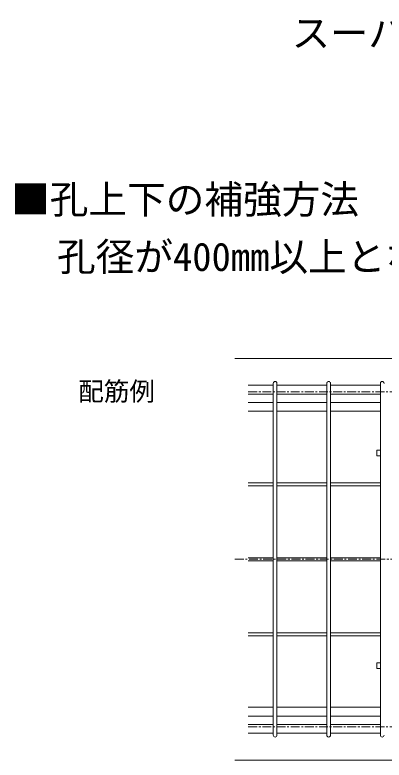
# Model space of a CAD drawing. Units: millimetres, scale not verified. Extents: x -3712 to 3713, y -2625 to 2625.
# Drawn here: x 115 to 533, y 108 to 951 of the extents above; entities that cross this region are included whole.
import ezdxf
from ezdxf.enums import TextEntityAlignment as Align

# ---------------------------------------------------------------- set-up
doc = ezdxf.new("R2010")
doc.units = ezdxf.units.MM
doc.header["$LTSCALE"] = 8
doc.linetypes.add('USER3', pattern=[2, 1.25, -0.25, 0.25, -0.25])
for name, color, linetype, lineweight in [('0-1_2', 7, 'Continuous', 18), ('0-3_4', 7, 'Continuous', 18), ('8-1_SCALE', 7, 'Continuous', 18), ('8-2_TXT1', 7, 'Continuous', 18)]:
    doc.layers.add(name, color=color, linetype=linetype, lineweight=lineweight)
doc.layers.add('0-6_LAY-255', color=7, linetype='Continuous')
doc.layers.add('0-F', color=7, linetype='Continuous')
doc.styles.add('ＭＳ ゴシック', font='')
doc.styles.get('ＭＳ ゴシック').set_extended_font_data('MS Gothic')

# ---------------------------------------------------------------- blocks, each defined once
blk = doc.blocks.new('_U42')
at = {"layer": '0-1_2', "style": 'ＭＳ ゴシック'}
for s, p in [('■孔上下の補強方法', (29616.306, -7933.821)), ('\u3000孔径が400mm以上となるときは、補強計算より求められた補強筋の他、孔上下位置に配筋を行う。', (29624.523, -7998.731))]:
    blk.add_text(s, height=32.07, dxfattribs=at).set_placement(p, align=Align.BOTTOM_LEFT)

msp = doc.modelspace()

# ---------------------------------------------------------------- linework, layer by layer
at = {"layer": '8-1_SCALE'}
for p, q in [((810.601, 562.211), (363.764, 562.211)), ((407.084, 531.917), (378.911, 531.917)), ((407.084, 135.974), (407.084, 534.038)), ((411.326, 135.974), (411.326, 534.038)), ((467.673, 531.917), (411.326, 531.917)), ((467.673, 135.974), (467.673, 534.038)), ((471.914, 135.974), (471.914, 534.038)), ((528.261, 531.917), (471.914, 531.917)), ((528.261, 135.974), (528.261, 534.038)), ((524.322, 452.116), (524.322, 458.478)), ((528.261, 458.478), (524.322, 458.478)), ((528.261, 452.116), (524.322, 452.116)), ((407.084, 421.495), (378.911, 421.495)), ((407.084, 418.163), (378.911, 418.163)), ((467.673, 421.495), (411.326, 421.495)), ((467.673, 418.163), (411.326, 418.163)), ((528.261, 421.495), (471.914, 421.495)), ((528.261, 418.163), (471.914, 418.163)), ((407.084, 336.672), (378.911, 336.672)), ((407.084, 333.339), (378.911, 333.339)), ((467.673, 336.672), (411.326, 336.672)), ((467.673, 333.339), (411.326, 333.339)), ((528.261, 336.672), (471.914, 336.672)), ((528.261, 333.339), (471.914, 333.339)), ((407.084, 251.848), (378.911, 251.848)), ((407.084, 248.516), (378.911, 248.516)), ((467.673, 251.848), (411.326, 251.848)), ((467.673, 248.516), (411.326, 248.516)), ((528.261, 251.848), (471.914, 251.848)), ((528.261, 248.516), (471.914, 248.516)), ((524.322, 217.895), (524.322, 211.534)), ((528.261, 217.895), (524.322, 217.895)), ((528.261, 211.534), (524.322, 211.534)), ((407.084, 138.094), (378.911, 138.094)), ((467.673, 138.094), (411.326, 138.094)), ((528.261, 138.094), (471.914, 138.094)), ((363.764, 107.8), (1155.651, 107.8))]:
    msp.add_line(p, q, dxfattribs=at)
at = {"layer": '8-1_SCALE', "linetype": 'USER3'}
for p, q in [((378.911, 524.552), (1140.504, 524.552)), ((363.764, 335.006), (1155.651, 335.006)), ((378.911, 145.459), (1140.504, 145.459))]:
    msp.add_line(p, q, dxfattribs=at)
at = {"layer": '8-1_SCALE'}
for centre, start, end in [((409.205, 534.038), 0, 180), ((469.793, 534.038), 0, 180), ((530.381, 534.038), 0, 180), ((409.205, 135.974), 180, 0), ((469.793, 135.974), 180, 0), ((530.381, 135.974), 180, 0)]:
    msp.add_arc(centre, 2.121, start, end, dxfattribs=at)
at = {"layer": '8-2_TXT1'}
for p, q in [((378.911, 521.92), (407.084, 521.92)), ((411.326, 521.92), (467.673, 521.92)), ((471.914, 521.92), (528.261, 521.92)), ((378.911, 512.453), (407.084, 512.453)), ((411.326, 512.453), (467.673, 512.453)), ((471.914, 512.453), (528.261, 512.453)), ((378.911, 502.456), (407.084, 502.456)), ((411.326, 502.456), (467.673, 502.456)), ((471.914, 502.456), (528.261, 502.456)), ((378.911, 167.555), (407.084, 167.555)), ((411.326, 167.555), (467.673, 167.555)), ((471.914, 167.555), (528.261, 167.555)), ((378.911, 157.558), (407.084, 157.558)), ((411.326, 157.558), (467.673, 157.558)), ((471.914, 157.558), (528.261, 157.558)), ((378.911, 148.091), (407.084, 148.091)), ((411.326, 148.091), (467.673, 148.091)), ((471.914, 148.091), (528.261, 148.091))]:
    msp.add_line(p, q, dxfattribs=at)

# ---------------------------------------------------------------- block references
at = {"layer": '0-3_4'}
msp.add_blockref('_U42', (-29505.81, 8650.315), dxfattribs=at)

# ---------------------------------------------------------------- texts
at = {"layer": '0-6_LAY-255', "style": 'ＭＳ ゴシック'}
msp.add_text('配筋例', height=21.21, dxfattribs=at).set_placement((186.506, 508.062), align=Align.BOTTOM_LEFT)
at = {"layer": '0-F', "style": 'ＭＳ ゴシック'}
msp.add_text('スーパーハリーZ\u3000Mタイプ\u3000呼径 →', height=31.81, dxfattribs=at).set_placement((427.955, 904.938), align=Align.BOTTOM_LEFT)

doc.saveas('drawing.dxf')
